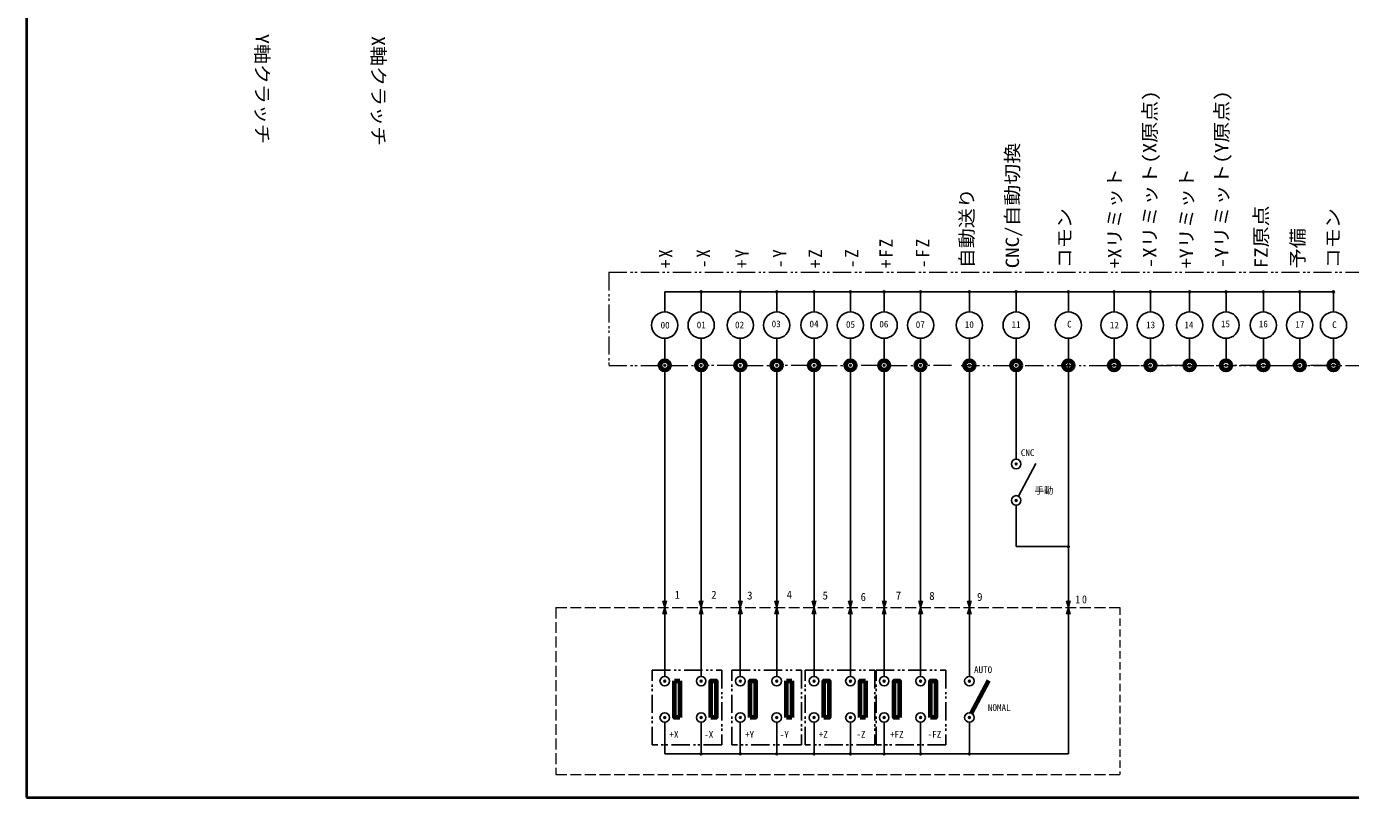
# Model space of a CAD drawing. Units: millimetres on the paper. Extents: x -288 to 1485, y -698 to 177.
# Drawn here: x 937.4 to 1301.1, y -697.7 to -485.9 of the extents above; entities that cross this region are included whole.
import ezdxf
from ezdxf.enums import TextEntityAlignment as Align

# ---------------------------------------------------------------- set-up
doc = ezdxf.new("R2010")
doc.units = ezdxf.units.MM
doc.header["$PDMODE"] = 32
doc.header["$PDSIZE"] = 0.5
for name, pattern in [('DASHED1', [1.8, 1.2, -0.6]), ('DASHED2', [3, 2, -1]), ('DASHED3', [4, 3, -1]), ('DOUBLE_CHAIN1', [8.8, 5, -1, 0.6, -0.6, 0.6, -1])]:
    doc.linetypes.add(name, pattern=pattern)
for name, color, linetype, lineweight in [('0-1_外形1', 3, 'Continuous', 25), ('0-7_極太線外形', 3, 'Continuous', 25), ('0-8_陰線', 4, 'DASHED1', 9), ('0-9_中心線', 3, 'Continuous', 25), ('0-A_寸法文字', 1, 'Continuous', 9), ('0-F', 3, 'Continuous', 25)]:
    doc.layers.add(name, color=color, linetype=linetype, lineweight=lineweight)
doc.styles.add('ＭＳ ゴシック', font='')
doc.styles.get('ＭＳ ゴシック').set_extended_font_data('MS Gothic')

msp = doc.modelspace()

# ---------------------------------------------------------------- linework, layer by layer
at = {"layer": '0-1_外形1', "color": 5, "lineweight": 40}
for p, q in [((937.367, -318.727), (937.367, -697.708)), ((937.367, -697.708), (1481.742, -697.708))]:
    msp.add_line(p, q, dxfattribs=at)
at = {"layer": '0-1_外形1'}
for p, q in [((1223.624, -558.806), (1223.624, -564.361)), ((1223.624, -571.579), (1223.624, -630.584)), ((1209.885, -614.954), (1214.642, -605.978)), ((1209.27, -628.81), (1209.27, -617.432)), ((1209.27, -628.81), (1223.624, -628.81)), ((1223.624, -630.584), (1223.624, -630.787)), ((1223.624, -630.787), (1223.624, -685.743)), ((1112.726, -645.541), (1112.226, -643.674)), ((1112.726, -644.917), (1112.393, -643.674)), ((1112.726, -644.917), (1113.059, -643.674)), ((1112.726, -645.541), (1113.226, -643.674)), ((1122.726, -645.541), (1122.226, -643.674)), ((1122.726, -644.917), (1122.393, -643.674)), ((1122.726, -644.917), (1123.059, -643.674)), ((1122.726, -645.541), (1123.226, -643.674)), ((1133.485, -645.541), (1132.985, -643.674)), ((1133.485, -644.917), (1133.152, -643.674)), ((1133.485, -644.917), (1133.818, -643.674)), ((1133.485, -645.541), (1133.985, -643.674)), ((1143.485, -645.541), (1142.985, -643.674)), ((1143.485, -644.917), (1143.152, -643.674)), ((1143.485, -644.917), (1143.818, -643.674)), ((1143.485, -645.541), (1143.985, -643.674)), ((1153.742, -645.541), (1153.242, -643.674)), ((1153.742, -644.917), (1153.409, -643.674)), ((1153.742, -644.917), (1154.075, -643.674)), ((1153.742, -645.541), (1154.242, -643.674)), ((1163.742, -645.541), (1163.242, -643.674)), ((1163.742, -644.917), (1163.409, -643.674)), ((1163.742, -644.917), (1164.075, -643.674)), ((1163.742, -645.541), (1164.242, -643.674)), ((1173.014, -645.541), (1172.514, -643.674)), ((1173.014, -644.917), (1172.681, -643.674)), ((1173.014, -644.917), (1173.347, -643.674)), ((1173.014, -645.541), (1173.514, -643.674)), ((1183.014, -645.541), (1182.514, -643.674)), ((1183.014, -644.917), (1182.681, -643.674)), ((1183.014, -644.917), (1183.347, -643.674)), ((1183.014, -645.541), (1183.514, -643.674)), ((1196.421, -645.541), (1195.921, -643.674)), ((1196.421, -644.917), (1196.088, -643.674)), ((1196.421, -644.917), (1196.754, -643.674)), ((1196.421, -645.541), (1196.921, -643.674)), ((1223.624, -645.541), (1223.124, -643.674)), ((1223.624, -644.917), (1223.291, -643.674)), ((1223.624, -644.917), (1223.957, -643.674)), ((1223.624, -645.541), (1224.124, -643.674)), ((1112.726, -645.52), (1112.236, -647.35)), ((1112.726, -646.194), (1112.416, -647.35)), ((1112.726, -645.52), (1113.217, -647.35)), ((1112.726, -646.194), (1113.036, -647.35)), ((1122.726, -645.52), (1122.236, -647.35)), ((1122.726, -646.194), (1122.416, -647.35)), ((1122.726, -645.52), (1123.217, -647.35)), ((1122.726, -646.194), (1123.036, -647.35)), ((1133.485, -645.52), (1132.994, -647.35)), ((1133.485, -646.194), (1133.175, -647.35)), ((1133.485, -645.52), (1133.975, -647.35)), ((1133.485, -646.194), (1133.795, -647.35)), ((1143.485, -645.52), (1142.994, -647.35)), ((1143.485, -646.194), (1143.175, -647.35)), ((1143.485, -645.52), (1143.975, -647.35)), ((1143.485, -646.194), (1143.795, -647.35)), ((1153.742, -645.52), (1153.252, -647.35)), ((1153.742, -646.194), (1153.432, -647.35)), ((1153.742, -645.52), (1154.232, -647.35)), ((1153.742, -646.194), (1154.052, -647.35)), ((1163.742, -645.52), (1163.252, -647.35)), ((1163.742, -646.194), (1163.432, -647.35)), ((1163.742, -645.52), (1164.232, -647.35)), ((1163.742, -646.194), (1164.052, -647.35)), ((1173.014, -645.52), (1172.523, -647.35)), ((1173.014, -646.194), (1172.704, -647.35)), ((1173.014, -645.52), (1173.504, -647.35)), ((1173.014, -646.194), (1173.324, -647.35)), ((1183.014, -645.52), (1182.523, -647.35)), ((1183.014, -646.194), (1182.704, -647.35)), ((1183.014, -645.52), (1183.504, -647.35)), ((1183.014, -646.194), (1183.324, -647.35)), ((1196.421, -645.52), (1195.931, -647.35)), ((1196.421, -646.194), (1196.111, -647.35)), ((1196.421, -645.52), (1196.911, -647.35)), ((1196.421, -646.194), (1196.731, -647.35)), ((1223.624, -645.52), (1223.134, -647.35)), ((1223.624, -646.194), (1223.314, -647.35)), ((1223.624, -645.52), (1224.114, -647.35)), ((1223.624, -646.194), (1223.934, -647.35)), ((1112.726, -685.743), (1112.726, -677.057)), ((1122.726, -685.743), (1122.726, -677.063)), ((1133.485, -685.743), (1133.485, -677.057)), ((1143.485, -685.743), (1143.485, -677.065)), ((1153.742, -685.743), (1153.742, -677.057)), ((1163.742, -685.743), (1163.742, -677.06)), ((1173.014, -685.743), (1173.014, -677.057)), ((1183.014, -685.743), (1183.014, -677.06)), ((1196.421, -685.743), (1196.421, -677.06)), ((1192.846, -685.743), (1112.726, -685.743))]:
    msp.add_line(p, q, dxfattribs=at)
for p in [(1223.624, -558.806), (1236.169, -558.806)]:
    msp.add_point(p, dxfattribs=at)
at = {"layer": '0-7_極太線外形', "color": 6, "lineweight": 70}
for p, q in [((1115.428, -665.662), (1116.89, -665.662)), ((1116.89, -665.662), (1116.89, -675.718)), ((1146.187, -675.718), (1146.187, -665.662)), ((1146.187, -665.662), (1147.648, -665.662)), ((1147.648, -665.662), (1147.648, -675.718)), ((1167.905, -665.662), (1167.905, -675.718)), ((1197.036, -674.582), (1201.793, -665.606)), ((1147.648, -675.718), (1146.187, -675.718)), ((1167.905, -675.718), (1166.444, -675.718))]:
    msp.add_line(p, q, dxfattribs=at)
at = {"layer": '0-7_極太線外形'}
for p, q in [((1126.89, -665.662), (1126.89, -675.718)), ((1147.648, -665.662), (1147.648, -675.718)), ((1167.905, -665.662), (1167.905, -675.718)), ((1187.177, -665.662), (1187.177, -675.718))]:
    msp.add_line(p, q, dxfattribs=at)
at = {"layer": '0-7_極太線外形', "color": 6, "lineweight": 70}
for points in [[(1116.89, -675.718), (1115.428, -675.718), (1115.428, -665.662)], [(1166.444, -675.718), (1166.444, -665.662), (1167.905, -665.662)]]:
    msp.add_lwpolyline(points, dxfattribs=at)
for points in [[(1125.428, -675.718), (1125.428, -665.662), (1126.89, -665.662), (1126.89, -675.718)], [(1136.187, -675.718), (1136.187, -665.662), (1137.648, -665.662), (1137.648, -675.718)], [(1156.444, -675.718), (1156.444, -665.662), (1157.905, -665.662), (1157.905, -675.718)], [(1177.177, -675.718), (1175.716, -675.718), (1175.716, -665.662), (1177.177, -665.662)], [(1185.716, -675.718), (1185.716, -665.662), (1187.177, -665.662), (1187.177, -675.718)]]:
    msp.add_lwpolyline(points, close=True, dxfattribs=at)
for centre in [(1112.726, -579.016), (1122.726, -579.016), (1133.485, -579.016), (1143.485, -579.016), (1153.742, -579.016), (1163.742, -579.016), (1173.014, -579.016), (1183.014, -579.016), (1196.421, -579.016), (1209.27, -579.016), (1223.624, -579.016), (1236.169, -579.016), (1246.169, -579.016), (1256.927, -579.016), (1266.927, -579.016), (1277.184, -579.016), (1287.184, -579.016), (1296.456, -579.016)]:
    msp.add_circle(centre, 1.314, dxfattribs=at)
at = {"layer": '0-7_極太線外形'}
for centre in [(1209.27, -606.115), (1209.27, -616.115), (1112.726, -665.743), (1122.726, -665.743), (1133.485, -665.743), (1143.485, -665.743), (1153.742, -665.743), (1163.742, -665.743), (1173.014, -665.743), (1183.014, -665.743), (1196.421, -665.743), (1112.726, -675.743), (1122.726, -675.743), (1133.485, -675.743), (1143.485, -675.743), (1153.742, -675.743), (1163.742, -675.743), (1173.014, -675.743), (1183.014, -675.743), (1196.421, -675.743)]:
    msp.add_circle(centre, 1.314, dxfattribs=at)
at = {"layer": '0-8_陰線', "linetype": 'DASHED3'}
msp.add_line((1082.791, -645.52), (1237.735, -645.52), dxfattribs=at)
at = {"layer": '0-9_中心線', "color": 4, "linetype": 'DOUBLE_CHAIN1', "lineweight": 9}
for p, q in [((1097.349, -553.468), (1097.349, -579.016)), ((1097.349, -553.468), (1304.16, -553.468)), ((1097.349, -579.016), (1111.413, -579.016)), ((1114.04, -579.016), (1121.413, -579.016)), ((1132.171, -579.016), (1124.04, -579.016)), ((1134.798, -579.016), (1142.171, -579.016)), ((1152.428, -579.016), (1144.798, -579.016)), ((1155.056, -579.016), (1162.428, -579.016)), ((1171.7, -579.016), (1165.056, -579.016)), ((1174.327, -579.016), (1181.7, -579.016)), ((1191.533, -579.016), (1184.327, -579.016)), ((1194.16, -579.016), (1304.16, -579.016)), ((1237.482, -579.016), (1244.855, -579.016)), ((1255.614, -579.016), (1247.482, -579.016)), ((1258.241, -579.016), (1265.614, -579.016)), ((1275.871, -579.016), (1268.241, -579.016)), ((1278.498, -579.016), (1285.871, -579.016)), ((1295.142, -579.016), (1288.498, -579.016))]:
    msp.add_line(p, q, dxfattribs=at)
at = {"layer": '0-9_中心線', "color": 4, "linetype": 'DASHED3', "lineweight": 9}
for p, q in [((1082.791, -645.52), (1082.791, -691.404)), ((1082.791, -691.404), (1237.735, -691.404))]:
    msp.add_line(p, q, dxfattribs=at)
at = {"layer": '0-9_中心線', "color": 4, "linetype": 'DASHED2', "lineweight": 9}
msp.add_line((1237.735, -645.52), (1237.735, -691.404), dxfattribs=at)
at = {"layer": '0-9_中心線', "linetype": 'DOUBLE_CHAIN1'}
for p, q in [((1109.269, -683.28), (1109.269, -662.76)), ((1109.269, -662.76), (1128.386, -662.76)), ((1128.386, -662.76), (1128.386, -683.28)), ((1128.386, -683.28), (1109.269, -683.28))]:
    msp.add_line(p, q, dxfattribs=at)
for points in [[(1131.17, -683.28), (1131.17, -662.76), (1150.287, -662.76), (1150.287, -683.28)], [(1151.296, -683.28), (1151.296, -662.76), (1170.413, -662.76), (1170.413, -683.28)], [(1170.797, -683.28), (1170.797, -662.76), (1189.914, -662.76), (1189.914, -683.28)]]:
    msp.add_lwpolyline(points, close=True, dxfattribs=at)
at = {"layer": '0-F'}
for p, q in [((1112.726, -564.361), (1112.726, -558.806)), ((1112.726, -558.806), (1296.456, -558.806)), ((1122.726, -564.361), (1122.726, -558.806)), ((1133.485, -564.361), (1133.485, -558.806)), ((1143.485, -564.361), (1143.485, -558.806)), ((1153.742, -564.361), (1153.742, -558.806)), ((1163.742, -564.361), (1163.742, -558.806)), ((1173.014, -564.361), (1173.014, -558.806)), ((1183.014, -564.361), (1183.014, -558.806)), ((1196.421, -564.361), (1196.421, -558.806)), ((1209.27, -564.361), (1209.27, -558.806)), ((1236.169, -564.361), (1236.169, -558.806)), ((1246.169, -564.361), (1246.169, -558.806)), ((1256.927, -564.361), (1256.927, -558.806)), ((1266.927, -564.361), (1266.927, -558.806)), ((1277.184, -564.361), (1277.184, -558.806)), ((1287.184, -564.361), (1287.184, -558.806)), ((1296.456, -564.361), (1296.456, -558.806)), ((1112.726, -577.702), (1112.726, -571.579)), ((1122.726, -577.702), (1122.726, -571.579)), ((1133.485, -577.702), (1133.485, -571.579)), ((1143.485, -577.702), (1143.485, -571.579)), ((1153.742, -577.702), (1153.742, -571.579)), ((1163.742, -577.702), (1163.742, -571.579)), ((1173.014, -577.702), (1173.014, -571.579)), ((1183.014, -577.702), (1183.014, -571.579)), ((1196.421, -577.702), (1196.421, -571.579)), ((1209.27, -577.702), (1209.27, -571.579)), ((1236.169, -577.702), (1236.169, -571.579)), ((1246.169, -577.702), (1246.169, -571.579)), ((1256.927, -577.702), (1256.927, -571.579)), ((1266.927, -577.702), (1266.927, -571.579)), ((1277.184, -577.702), (1277.184, -571.579)), ((1287.184, -577.702), (1287.184, -571.579)), ((1296.456, -577.702), (1296.456, -571.579)), ((1112.726, -580.33), (1112.726, -664.429)), ((1122.726, -664.429), (1122.726, -580.33)), ((1133.485, -580.33), (1133.485, -664.429)), ((1143.485, -664.429), (1143.485, -580.33)), ((1153.742, -580.33), (1153.742, -664.429)), ((1163.742, -664.429), (1163.742, -580.33)), ((1173.014, -580.33), (1173.014, -664.429)), ((1183.014, -664.429), (1183.014, -580.33)), ((1196.421, -664.429), (1196.421, -580.33)), ((1209.27, -604.801), (1209.27, -580.33)), ((1192.846, -685.743), (1223.624, -685.743))]:
    msp.add_line(p, q, dxfattribs=at)
for centre in [(1112.726, -567.97), (1122.726, -567.97), (1133.485, -567.97), (1143.485, -567.97), (1153.742, -567.97), (1163.742, -567.97), (1173.014, -567.97), (1183.014, -567.97), (1196.421, -567.97), (1209.27, -567.97), (1223.624, -567.97), (1236.169, -567.97), (1246.169, -567.97), (1256.927, -567.97), (1266.927, -567.97), (1277.184, -567.97), (1287.184, -567.97), (1296.456, -567.97)]:
    msp.add_circle(centre, 3.609, dxfattribs=at)
for p in [(1122.726, -558.806), (1133.485, -558.806), (1143.485, -558.806), (1153.742, -558.806), (1163.742, -558.806), (1173.014, -558.806), (1183.014, -558.806), (1196.421, -558.806), (1209.27, -558.806), (1246.169, -558.806), (1256.927, -558.806), (1266.927, -558.806), (1277.184, -558.806), (1287.184, -558.806), (1296.456, -558.806), (1112.726, -579.016), (1122.726, -579.016), (1133.485, -579.016), (1143.485, -579.016), (1153.742, -579.016), (1163.742, -579.016), (1173.014, -579.016), (1183.014, -579.016), (1196.421, -579.016), (1209.27, -579.016), (1223.624, -579.016), (1236.169, -579.016), (1246.169, -579.016), (1256.927, -579.016), (1266.927, -579.016), (1277.184, -579.016), (1287.184, -579.016), (1296.456, -579.016), (1209.27, -606.115), (1209.27, -616.115), (1223.624, -628.81), (1112.726, -665.743), (1122.726, -665.743), (1133.485, -665.743), (1143.485, -665.743), (1153.742, -665.743), (1163.742, -665.743), (1173.014, -665.743), (1183.014, -665.743), (1196.421, -665.743), (1112.726, -675.743), (1122.726, -675.743), (1133.485, -675.743), (1143.485, -675.743), (1153.742, -675.743), (1163.742, -675.743), (1173.014, -675.743), (1183.014, -675.743), (1196.421, -675.743), (1122.726, -685.743), (1133.485, -685.743), (1143.485, -685.743), (1153.742, -685.743), (1163.742, -685.743), (1173.014, -685.743), (1183.014, -685.743), (1196.421, -685.743)]:
    msp.add_point(p, dxfattribs=at)

# ---------------------------------------------------------------- texts
at = {"layer": '0-A_寸法文字', "color": 5, "style": 'ＭＳ ゴシック'}
for s, rotation, width, p in [('Y軸クラッチ', 270, 1.1, (999.192, -487.983)), ('X軸クラッチ', 270, 1.1, (1031.13, -488.575)), ('-Xリミット(X原点)', 90, 1.15, (1248.909, -552.351)), ('-Yリミット(Y原点)', 90, 1.15, (1268.64, -552.351)), ('CNC/自動切換', 90, 1.15, (1211.155, -552.351)), ('+Xリミット', 90, 1.1, (1239.241, -552.351)), ('+Yリミット', 90, 1.1, (1258.972, -552.351)), ('自動送り', 90, 1.1, (1198.63, -552.351)), ('コモン', 90, 1.1, (1225.493, -552.351)), ('FZ原点', 90, 1.15, (1279.492, -552.351)), ('コモン', 90, 1.1, (1299.223, -552.351)), ('予備', 90, 1.1, (1289.555, -552.351))]:
    msp.add_text(s, height=3.666, rotation=rotation, dxfattribs=dict(at, width=width)).set_placement(p, align=Align.BOTTOM_LEFT)
at = {"layer": '0-A_寸法文字', "color": 4, "style": 'ＭＳ ゴシック'}
for s, p in [('00', (1111.577, -569.433)), ('01', (1121.516, -569.375)), ('02', (1132.039, -569.375)), ('03', (1142.094, -569.083)), ('04', (1152.491, -569.107)), ('05', (1162.522, -569.248)), ('06', (1171.679, -569.143)), ('07', (1181.678, -569.278)), ('10', (1195.148, -569.278)), ('11', (1207.997, -569.278)), ('C', (1223.277, -569.171)), ('12', (1235.019, -569.433)), ('13', (1244.958, -569.375)), ('14', (1255.481, -569.375)), ('15', (1265.537, -569.083)), ('16', (1275.933, -569.107)), ('17', (1285.964, -569.248)), ('C', (1296.104, -569.331)), ('CNC', (1210.547, -604.458)), ('手動', (1214.361, -614.849)), ('AUTO', (1197.698, -664.086)), ('NOMAL', (1201.512, -674.478)), ('+X', (1114.005, -681.85)), ('-X', (1123.564, -681.85)), ('+Y', (1134.764, -681.85)), ('-Y', (1144.322, -681.85)), ('+Z', (1155.021, -681.85)), ('-Z', (1165.383, -681.805)), ('+FZ', (1174.605, -681.85)), ('-FZ', (1184.967, -681.805))]:
    msp.add_text(s, height=1.833, dxfattribs=at).set_placement(p, align=Align.BOTTOM_LEFT)
at = {"layer": '0-A_寸法文字', "style": 'ＭＳ ゴシック'}
for s, p in [('1', (1115.424, -643.787)), ('2', (1125.486, -643.787)), ('3', (1135.352, -643.985)), ('4', (1146.204, -643.787)), ('5', (1156.069, -643.985)), ('6', (1166.527, -644.379)), ('7', (1176.195, -643.985)), ('8', (1185.386, -644.104)), ('9', (1198.529, -644.371))]:
    msp.add_text(s, height=2.199, dxfattribs=at).set_placement(p, align=Align.BOTTOM_LEFT)
at = {"layer": '0-A_寸法文字', "color": 5, "char_height": 3.666, "attachment_point": 7, "rotation": 90, "style": 'ＭＳ ゴシック'}
for s, insert in [('\\T1.21;\\W0.95;+FZ', (1175.362, -552.351)), ('\\T1.21;\\W0.95;-FZ', (1185.417, -552.351)), ('\\T1.21;\\W0.95;+X', (1114.789, -552.351)), ('\\T1.21;\\W0.95;-X', (1125.137, -552.351)), ('\\T1.21;\\W0.95;+Y', (1135.748, -552.351)), ('\\T1.21;\\W0.95;-Y', (1146.095, -552.351)), ('\\T1.21;\\W0.95;+Z', (1155.917, -552.351)), ('\\T1.21;\\W0.95;-Z', (1165.891, -552.351))]:
    msp.add_mtext(s, dxfattribs=dict(at, insert=insert))
at = {"layer": '0-A_寸法文字', "insert": (1225.523, -644.413), "char_height": 2.199, "attachment_point": 7, "style": 'ＭＳ ゴシック'}
msp.add_mtext('\\T1.36;\\W0.9;10', dxfattribs=at)

doc.saveas('drawing.dxf')
